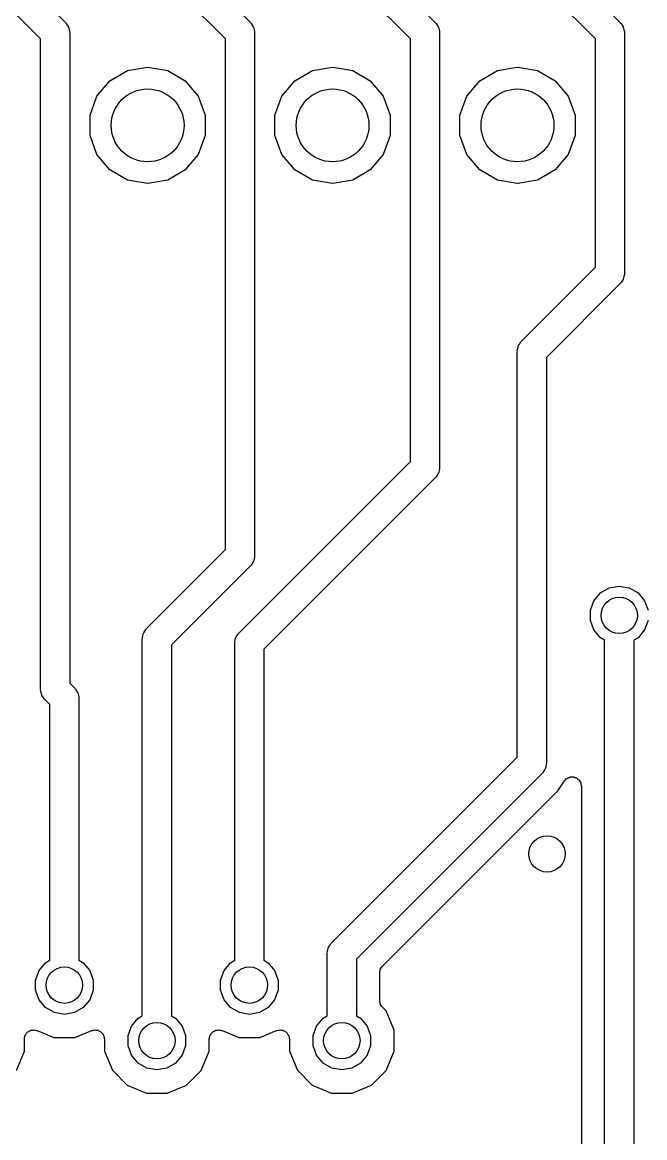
# Model space of a CAD drawing. Extents: x 25 to 125, y -125 to -25.
# Drawn here: x 83.88 to 92.42, y -56.32 to -41 of the extents above; entities that cross this region are included whole.
import ezdxf

# ---------------------------------------------------------------- set-up
doc = ezdxf.new("R2010")
doc.units = 0
doc.header["$MEASUREMENT"] = 0
doc.layers.add('BLACK', color=7, linetype='CONTINUOUS')

msp = doc.modelspace()

# ---------------------------------------------------------------- linework, layer by layer
at = {"layer": 'Black'}
for p, q in [((83.7479, -40.2851), (84.4694, -41.0066)), ((86.2879, -40.2851), (87.0094, -41.0066)), ((88.8279, -40.2851), (89.5494, -41.0066)), ((91.3679, -40.2851), (92.0894, -41.0066)), ((84.128, -41.2308), (83.4565, -40.5594)), ((86.668, -41.2308), (85.9965, -40.5594)), ((89.208, -41.2308), (88.5365, -40.5594)), ((91.748, -41.2308), (91.0765, -40.5594)), ((84.4694, -41.0066), (84.4745, -41.0138)), ((84.4745, -41.0138), (84.4812, -41.0194)), ((84.4812, -41.0194), (84.4943, -41.0421)), ((84.4943, -41.0421), (84.5093, -41.0635)), ((87.0094, -41.0066), (87.0145, -41.0138)), ((87.0145, -41.0138), (87.0212, -41.0194)), ((87.0212, -41.0194), (87.0343, -41.0421)), ((87.0343, -41.0421), (87.0493, -41.0635)), ((89.5494, -41.0066), (89.5545, -41.0138)), ((89.5545, -41.0138), (89.5612, -41.0194)), ((89.5612, -41.0194), (89.5743, -41.0421)), ((89.5743, -41.0421), (89.5893, -41.0635)), ((92.0894, -41.0066), (92.0945, -41.0138)), ((92.0945, -41.0138), (92.1012, -41.0194)), ((92.1012, -41.0194), (92.1143, -41.0421)), ((92.1143, -41.0421), (92.1293, -41.0635)), ((84.5093, -41.0635), (84.5115, -41.072)), ((84.5115, -41.072), (84.5159, -41.0796)), ((84.5159, -41.0796), (84.5205, -41.1053)), ((84.5205, -41.1053), (84.5272, -41.1306)), ((84.5272, -41.1306), (84.5265, -41.1393)), ((84.5265, -41.1393), (84.528, -41.148)), ((84.528, -41.148), (84.528, -50.0822)), ((87.0493, -41.0635), (87.0515, -41.072)), ((87.0515, -41.072), (87.0559, -41.0796)), ((87.0559, -41.0796), (87.0605, -41.1053)), ((87.0605, -41.1053), (87.0672, -41.1306)), ((87.0672, -41.1306), (87.0665, -41.1393)), ((87.0665, -41.1393), (87.068, -41.148)), ((87.068, -41.148), (87.068, -48.3293)), ((89.5893, -41.0635), (89.5915, -41.072)), ((89.5915, -41.072), (89.5959, -41.0796)), ((89.5959, -41.0796), (89.6005, -41.1053)), ((89.6005, -41.1053), (89.6072, -41.1306)), ((89.6072, -41.1306), (89.6065, -41.1393)), ((89.6065, -41.1393), (89.608, -41.148)), ((89.608, -41.148), (89.608, -47.117)), ((92.1293, -41.0635), (92.1315, -41.072)), ((92.1315, -41.072), (92.1359, -41.0796)), ((92.1359, -41.0796), (92.1405, -41.1053)), ((92.1405, -41.1053), (92.1472, -41.1306)), ((92.1472, -41.1306), (92.1465, -41.1393)), ((92.1465, -41.1393), (92.148, -41.148)), ((92.148, -41.148), (92.148, -44.45)), ((84.128, -50.165), (84.128, -41.2308)), ((86.668, -48.2465), (86.668, -41.2308)), ((89.208, -47.0342), (89.208, -41.2308)), ((91.748, -44.3672), (91.748, -41.2308)), ((85.0807, -41.8052), (85.3213, -41.6662)), ((85.3213, -41.6662), (85.5949, -41.618)), ((85.5949, -41.618), (85.6011, -41.618)), ((85.6011, -41.618), (85.8747, -41.6662)), ((85.8747, -41.6662), (86.1153, -41.8052)), ((87.6207, -41.8052), (87.8613, -41.6662)), ((87.8613, -41.6662), (88.1349, -41.618)), ((88.1349, -41.618), (88.1411, -41.618)), ((88.1411, -41.618), (88.4147, -41.6662)), ((88.4147, -41.6662), (88.6553, -41.8052)), ((90.1607, -41.8052), (90.4013, -41.6662)), ((90.4013, -41.6662), (90.6749, -41.618)), ((90.6749, -41.618), (90.6811, -41.618)), ((90.6811, -41.618), (90.9547, -41.6662)), ((90.9547, -41.6662), (91.1953, -41.8052)), ((84.9021, -42.018), (85.0807, -41.8052)), ((86.1153, -41.8052), (86.2939, -42.018)), ((87.4421, -42.018), (87.6207, -41.8052)), ((88.6553, -41.8052), (88.8339, -42.018)), ((89.9821, -42.018), (90.1607, -41.8052)), ((91.1953, -41.8052), (91.3739, -42.018)), ((84.8071, -42.2791), (84.9021, -42.018)), ((86.2939, -42.018), (86.3889, -42.2791)), ((87.3471, -42.2791), (87.4421, -42.018)), ((88.8339, -42.018), (88.9289, -42.2791)), ((89.8871, -42.2791), (89.9821, -42.018)), ((91.3739, -42.018), (91.4689, -42.2791)), ((84.8071, -42.5569), (84.8071, -42.2791)), ((86.3889, -42.2791), (86.3889, -42.5569)), ((87.3471, -42.5569), (87.3471, -42.2791)), ((88.9289, -42.2791), (88.9289, -42.5569)), ((89.8871, -42.5569), (89.8871, -42.2791)), ((91.4689, -42.2791), (91.4689, -42.5569)), ((84.9021, -42.818), (84.8071, -42.5569)), ((86.3889, -42.5569), (86.2939, -42.818)), ((87.4421, -42.818), (87.3471, -42.5569)), ((88.9289, -42.5569), (88.8339, -42.818)), ((89.9821, -42.818), (89.8871, -42.5569)), ((91.4689, -42.5569), (91.3739, -42.818)), ((85.0807, -43.0308), (84.9021, -42.818)), ((86.2939, -42.818), (86.1153, -43.0308)), ((87.6207, -43.0308), (87.4421, -42.818)), ((88.8339, -42.818), (88.6553, -43.0308)), ((90.1607, -43.0308), (89.9821, -42.818)), ((91.3739, -42.818), (91.1953, -43.0308)), ((85.3213, -43.1698), (85.0807, -43.0308)), ((86.1153, -43.0308), (85.8747, -43.1698)), ((87.8613, -43.1698), (87.6207, -43.0308)), ((88.6553, -43.0308), (88.4147, -43.1698)), ((90.4013, -43.1698), (90.1607, -43.0308)), ((91.1953, -43.0308), (90.9547, -43.1698)), ((85.5949, -43.218), (85.3213, -43.1698)), ((85.8747, -43.1698), (85.6011, -43.218)), ((88.1349, -43.218), (87.8613, -43.1698)), ((88.4147, -43.1698), (88.1411, -43.218)), ((90.6749, -43.218), (90.4013, -43.1698)), ((90.9547, -43.1698), (90.6811, -43.218)), ((85.6011, -43.218), (85.5949, -43.218)), ((88.1411, -43.218), (88.1349, -43.218)), ((90.6811, -43.218), (90.6749, -43.218)), ((90.7329, -45.3823), (91.748, -44.3672)), ((92.0945, -44.5842), (92.0894, -44.5914)), ((92.1012, -44.5786), (92.0945, -44.5842)), ((92.1143, -44.5559), (92.1012, -44.5786)), ((92.1293, -44.5345), (92.1143, -44.5559)), ((92.1315, -44.526), (92.1293, -44.5345)), ((92.1359, -44.5184), (92.1315, -44.526)), ((92.1405, -44.4927), (92.1359, -44.5184)), ((92.1472, -44.4674), (92.1405, -44.4927)), ((92.148, -44.45), (92.1465, -44.4587)), ((92.1465, -44.4587), (92.1472, -44.4674)), ((92.0894, -44.5914), (91.0743, -45.6065)), ((90.6751, -45.5063), (90.6818, -45.481)), ((90.6758, -45.515), (90.6751, -45.5063)), ((90.6818, -45.481), (90.6864, -45.4553)), ((90.6864, -45.4553), (90.6908, -45.4477)), ((90.6908, -45.4477), (90.6931, -45.4392)), ((90.6931, -45.4392), (90.708, -45.4178)), ((90.708, -45.4178), (90.7211, -45.3951)), ((90.7211, -45.3951), (90.7278, -45.3895)), ((90.7278, -45.3895), (90.7329, -45.3823)), ((90.6743, -45.5237), (90.6758, -45.515)), ((90.6743, -51.0982), (90.6743, -45.5237)), ((91.0743, -45.6065), (91.0743, -51.181)), ((86.8536, -49.3886), (89.208, -47.0342)), ((89.5959, -47.1854), (89.5915, -47.193)), ((89.6005, -47.1597), (89.5959, -47.1854)), ((89.6072, -47.1344), (89.6005, -47.1597)), ((89.608, -47.117), (89.6065, -47.1257)), ((89.6065, -47.1257), (89.6072, -47.1344)), ((89.5494, -47.2584), (87.195, -49.6128)), ((89.5545, -47.2512), (89.5494, -47.2584)), ((89.5612, -47.2456), (89.5545, -47.2512)), ((89.5743, -47.2229), (89.5612, -47.2456)), ((89.5893, -47.2015), (89.5743, -47.2229)), ((89.5915, -47.193), (89.5893, -47.2015)), ((85.5836, -49.3309), (86.668, -48.2465)), ((87.0493, -48.4138), (87.0343, -48.4352)), ((87.0515, -48.4053), (87.0493, -48.4138)), ((87.0559, -48.3977), (87.0515, -48.4053)), ((87.0605, -48.372), (87.0559, -48.3977)), ((87.0672, -48.3467), (87.0605, -48.372)), ((87.068, -48.3293), (87.0665, -48.338)), ((87.0665, -48.338), (87.0672, -48.3467)), ((87.0094, -48.4707), (85.925, -49.5552)), ((87.0145, -48.4635), (87.0094, -48.4707)), ((87.0212, -48.4579), (87.0145, -48.4635)), ((87.0343, -48.4352), (87.0212, -48.4579)), ((91.7273, -48.9482), (91.8169, -48.8414)), ((91.8169, -48.8414), (91.9377, -48.7717)), ((91.9377, -48.7717), (92.075, -48.7475)), ((92.075, -48.7475), (92.2123, -48.7717)), ((92.2123, -48.7717), (92.3331, -48.8414)), ((92.3331, -48.8414), (92.4227, -48.9482)), ((91.6796, -49.0793), (91.7273, -48.9482)), ((92.4227, -48.9482), (92.4704, -49.0793)), ((91.6796, -49.2187), (91.6796, -49.0793)), ((85.5785, -49.3381), (85.5836, -49.3309)), ((91.7273, -49.3498), (91.6796, -49.2187)), ((92.4704, -49.2187), (92.4227, -49.3498)), ((85.525, -49.4723), (85.5265, -49.4636)), ((85.525, -54.6499), (85.525, -49.4723)), ((85.5258, -49.4549), (85.5325, -49.4296)), ((85.5265, -49.4636), (85.5258, -49.4549)), ((85.5325, -49.4296), (85.5371, -49.4039)), ((85.5371, -49.4039), (85.5415, -49.3963)), ((85.5415, -49.3963), (85.5437, -49.3878)), ((85.5437, -49.3878), (85.5587, -49.3664)), ((85.5587, -49.3664), (85.5718, -49.3438)), ((85.5718, -49.3438), (85.5785, -49.3381)), ((86.7958, -49.5126), (86.8025, -49.4873)), ((86.8025, -49.4873), (86.8071, -49.4616)), ((86.8071, -49.4616), (86.8115, -49.454)), ((86.8115, -49.454), (86.8137, -49.4455)), ((86.8137, -49.4455), (86.8287, -49.4241)), ((86.8287, -49.4241), (86.8418, -49.4014)), ((86.8418, -49.4014), (86.8485, -49.3958)), ((86.8485, -49.3958), (86.8536, -49.3886)), ((91.8169, -49.4566), (91.7273, -49.3498)), ((91.875, -49.4901), (91.8169, -49.4566)), ((91.875, -69.6422), (91.875, -49.4901)), ((92.3331, -49.4566), (92.275, -49.4901)), ((92.275, -49.4901), (92.275, -69.725)), ((92.4227, -49.3498), (92.3331, -49.4566)), ((85.925, -49.5552), (85.925, -54.6499)), ((86.795, -49.53), (86.7965, -49.5213)), ((86.795, -53.8879), (86.795, -49.53)), ((86.7965, -49.5213), (86.7958, -49.5126)), ((87.195, -49.6128), (87.195, -53.8879)), ((84.528, -50.0822), (84.5964, -50.1506)), ((84.1295, -50.1737), (84.128, -50.165)), ((84.1288, -50.1824), (84.1295, -50.1737)), ((84.1355, -50.2077), (84.1288, -50.1824)), ((84.1401, -50.2334), (84.1355, -50.2077)), ((84.1445, -50.241), (84.1401, -50.2334)), ((84.1467, -50.2495), (84.1445, -50.241)), ((84.1617, -50.2709), (84.1467, -50.2495)), ((84.5964, -50.1506), (84.6015, -50.1578)), ((84.6015, -50.1578), (84.6082, -50.1634)), ((84.6082, -50.1634), (84.6213, -50.1861)), ((84.6213, -50.1861), (84.6363, -50.2075)), ((84.6363, -50.2075), (84.6385, -50.216)), ((84.6385, -50.216), (84.6429, -50.2236)), ((84.6429, -50.2236), (84.6475, -50.2493)), ((84.6475, -50.2493), (84.6542, -50.2746)), ((84.1748, -50.2936), (84.1617, -50.2709)), ((84.1815, -50.2992), (84.1748, -50.2936)), ((84.1866, -50.3064), (84.1815, -50.2992)), ((84.255, -50.3748), (84.1866, -50.3064)), ((84.255, -53.8879), (84.255, -50.3748)), ((84.6542, -50.2746), (84.6535, -50.2833)), ((84.6535, -50.2833), (84.655, -50.292)), ((84.655, -50.292), (84.655, -53.8879)), ((88.1236, -53.6489), (90.6743, -51.0982)), ((91.0157, -51.3224), (88.465, -53.8732)), ((91.0208, -51.3152), (91.0157, -51.3224)), ((91.0275, -51.3096), (91.0208, -51.3152)), ((91.0406, -51.2869), (91.0275, -51.3096)), ((91.0556, -51.2655), (91.0406, -51.2869)), ((91.0579, -51.257), (91.0556, -51.2655)), ((91.0623, -51.2494), (91.0579, -51.257)), ((91.0668, -51.2237), (91.0623, -51.2494)), ((91.0736, -51.1984), (91.0668, -51.2237)), ((91.0743, -51.181), (91.0728, -51.1897)), ((91.0728, -51.1897), (91.0736, -51.1984)), ((91.2332, -51.5575), (91.3224, -51.424)), ((91.3224, -51.424), (91.3272, -51.4189)), ((91.3272, -51.4189), (91.3307, -51.4129)), ((91.3307, -51.4129), (91.3424, -51.4031)), ((91.3424, -51.4031), (91.3529, -51.3921)), ((91.3529, -51.3921), (91.3592, -51.389)), ((91.3592, -51.389), (91.3645, -51.3846)), ((91.3645, -51.3846), (91.3788, -51.3794)), ((91.3788, -51.3794), (91.3925, -51.3726)), ((91.3925, -51.3726), (91.3994, -51.3719)), ((91.3994, -51.3719), (91.4059, -51.3695)), ((91.4059, -51.3695), (91.4212, -51.3695)), ((91.4212, -51.3695), (91.4363, -51.3678)), ((91.4363, -51.3678), (91.4431, -51.3695)), ((91.4431, -51.3695), (91.4501, -51.3695)), ((91.4501, -51.3695), (91.4644, -51.3747)), ((91.4644, -51.3747), (91.4791, -51.3783)), ((91.4791, -51.3783), (91.4849, -51.3822)), ((91.4849, -51.3822), (91.4915, -51.3846)), ((91.4915, -51.3846), (91.5032, -51.3943)), ((91.5032, -51.3943), (91.5158, -51.4028)), ((91.5158, -51.4028), (91.5199, -51.4084)), ((91.5199, -51.4084), (91.5253, -51.4129)), ((91.5253, -51.4129), (91.5329, -51.4261)), ((91.5329, -51.4261), (91.5419, -51.4384)), ((91.5419, -51.4384), (91.5439, -51.4451)), ((91.5439, -51.4451), (91.5473, -51.4511)), ((91.5473, -51.4511), (91.55, -51.4661)), ((91.55, -51.4661), (91.5542, -51.4807)), ((91.5542, -51.4807), (91.5538, -51.4877)), ((88.8222, -53.9685), (91.2332, -51.5575)), ((91.5538, -51.4877), (91.555, -51.4945)), ((91.555, -51.4945), (91.555, -69.457)), ((88.0658, -53.7729), (88.0725, -53.7476)), ((88.0665, -53.7817), (88.0658, -53.7729)), ((88.0725, -53.7476), (88.0771, -53.7219)), ((88.0771, -53.7219), (88.0815, -53.7143)), ((88.0815, -53.7143), (88.0837, -53.7058)), ((88.0837, -53.7058), (88.0987, -53.6844)), ((88.0987, -53.6844), (88.1118, -53.6618)), ((88.1118, -53.6618), (88.1185, -53.6561)), ((88.1185, -53.6561), (88.1236, -53.6489)), ((84.1073, -54.0282), (84.1969, -53.9214)), ((84.1969, -53.9214), (84.255, -53.8879)), ((84.655, -53.8879), (84.7131, -53.9214)), ((84.7131, -53.9214), (84.8027, -54.0282)), ((86.6473, -54.0282), (86.7369, -53.9214)), ((86.7369, -53.9214), (86.795, -53.8879)), ((87.195, -53.8879), (87.2531, -53.9214)), ((87.2531, -53.9214), (87.3427, -54.0282)), ((88.065, -53.7903), (88.0665, -53.7817)), ((88.065, -54.6499), (88.065, -53.7903)), ((88.465, -53.8732), (88.465, -54.6499)), ((84.0596, -54.1593), (84.1073, -54.0282)), ((84.8027, -54.0282), (84.8504, -54.1593)), ((86.5996, -54.1593), (86.6473, -54.0282)), ((87.3427, -54.0282), (87.3904, -54.1593)), ((88.785, -54.0583), (88.786, -54.0528)), ((88.785, -54.4402), (88.785, -54.0583)), ((88.7855, -54.0472), (88.7898, -54.0312)), ((88.786, -54.0528), (88.7855, -54.0472)), ((88.7898, -54.0312), (88.7927, -54.0149)), ((88.7927, -54.0149), (88.7954, -54.01)), ((88.7954, -54.01), (88.7969, -54.0046)), ((88.7969, -54.0046), (88.8064, -53.9911)), ((88.8064, -53.9911), (88.8147, -53.9767)), ((88.8147, -53.9767), (88.819, -53.9731)), ((88.819, -53.9731), (88.8222, -53.9685)), ((84.0596, -54.2987), (84.0596, -54.1593)), ((84.8504, -54.1593), (84.8504, -54.2987)), ((86.5996, -54.2987), (86.5996, -54.1593)), ((87.3904, -54.1593), (87.3904, -54.2987)), ((84.1073, -54.4298), (84.0596, -54.2987)), ((84.8504, -54.2987), (84.8027, -54.4298)), ((86.6473, -54.4298), (86.5996, -54.2987)), ((87.3904, -54.2987), (87.3427, -54.4298)), ((84.1969, -54.5366), (84.1073, -54.4298)), ((84.3177, -54.6063), (84.1969, -54.5366)), ((84.7131, -54.5366), (84.5923, -54.6063)), ((84.8027, -54.4298), (84.7131, -54.5366)), ((86.7369, -54.5366), (86.6473, -54.4298)), ((86.8577, -54.6063), (86.7369, -54.5366)), ((87.2531, -54.5366), (87.1323, -54.6063)), ((87.3427, -54.4298), (87.2531, -54.5366)), ((88.786, -54.4457), (88.785, -54.4402)), ((88.7855, -54.4512), (88.786, -54.4457)), ((88.7898, -54.4673), (88.7855, -54.4512)), ((88.7927, -54.4837), (88.7898, -54.4673)), ((88.7954, -54.4885), (88.7927, -54.4837)), ((88.7968, -54.4938), (88.7954, -54.4885)), ((88.8064, -54.5075), (88.7968, -54.4938)), ((88.8147, -54.5219), (88.8064, -54.5075)), ((88.8189, -54.5254), (88.8147, -54.5219)), ((88.8221, -54.53), (88.8189, -54.5254)), ((88.8757, -54.5837), (88.8221, -54.53)), ((84.455, -54.6305), (84.3177, -54.6063)), ((84.5923, -54.6063), (84.455, -54.6305)), ((85.3773, -54.7902), (85.4669, -54.6834)), ((85.4669, -54.6834), (85.525, -54.6499)), ((85.925, -54.6499), (85.9831, -54.6834)), ((85.9831, -54.6834), (86.0727, -54.7902)), ((86.995, -54.6305), (86.8577, -54.6063)), ((87.1323, -54.6063), (86.995, -54.6305)), ((87.9173, -54.7902), (88.0069, -54.6834)), ((88.0069, -54.6834), (88.065, -54.6499)), ((88.465, -54.6499), (88.5231, -54.6834)), ((88.5231, -54.6834), (88.6127, -54.7902)), ((88.9851, -54.8484), (88.8757, -54.5837)), ((83.9816, -54.8557), (83.9939, -54.8493)), ((83.9939, -54.8493), (84.0022, -54.8482)), ((84.0022, -54.8482), (84.0101, -54.8454)), ((84.0101, -54.8454), (84.0239, -54.8454)), ((84.0239, -54.8454), (84.0377, -54.8436)), ((84.0377, -54.8436), (84.0458, -54.8454)), ((84.0458, -54.8454), (84.0542, -54.8454)), ((84.0542, -54.8454), (84.0672, -54.8502)), ((84.0672, -54.8502), (84.0807, -54.8532)), ((84.0807, -54.8532), (84.3112, -54.9489)), ((84.5976, -54.9491), (84.8295, -54.8533)), ((84.8295, -54.8533), (84.843, -54.8503)), ((84.843, -54.8503), (84.8561, -54.8456)), ((84.8561, -54.8456), (84.8644, -54.8456)), ((84.8644, -54.8456), (84.8726, -54.8438)), ((84.8726, -54.8438), (84.8863, -54.8456)), ((84.8863, -54.8456), (84.9002, -54.8456)), ((84.9002, -54.8456), (84.908, -54.8485)), ((84.908, -54.8485), (84.9163, -54.8496)), ((84.9163, -54.8496), (84.9286, -54.856)), ((85.3296, -54.9213), (85.3773, -54.7902)), ((86.0727, -54.7902), (86.1204, -54.9213)), ((86.5216, -54.8557), (86.5339, -54.8493)), ((86.5339, -54.8493), (86.5422, -54.8482)), ((86.5422, -54.8482), (86.5501, -54.8454)), ((86.5501, -54.8454), (86.5639, -54.8454)), ((86.5639, -54.8454), (86.5777, -54.8436)), ((86.5777, -54.8436), (86.5858, -54.8454)), ((86.5858, -54.8454), (86.5942, -54.8454)), ((86.5942, -54.8454), (86.6072, -54.8502)), ((86.6072, -54.8502), (86.6207, -54.8532)), ((86.6207, -54.8532), (86.8512, -54.9489)), ((87.1376, -54.9491), (87.3695, -54.8533)), ((87.3695, -54.8533), (87.383, -54.8503)), ((87.383, -54.8503), (87.3961, -54.8456)), ((87.3961, -54.8456), (87.4044, -54.8456)), ((87.4044, -54.8456), (87.4126, -54.8438)), ((87.4126, -54.8438), (87.4263, -54.8456)), ((87.4263, -54.8456), (87.4402, -54.8456)), ((87.4402, -54.8456), (87.448, -54.8485)), ((87.448, -54.8485), (87.4563, -54.8496)), ((87.4563, -54.8496), (87.4686, -54.856)), ((87.8696, -54.9213), (87.9173, -54.7902)), ((88.6127, -54.7902), (88.6604, -54.9213)), ((88.9849, -55.1348), (88.9851, -54.8484)), ((83.9049, -55.1348), (83.905, -54.9704)), ((83.905, -54.9704), (83.9074, -54.9567)), ((83.9074, -54.9567), (83.9081, -54.9429)), ((83.9081, -54.9429), (83.9113, -54.9352)), ((83.9113, -54.9352), (83.9127, -54.9269)), ((83.9127, -54.9269), (83.9197, -54.9149)), ((83.9197, -54.9149), (83.925, -54.9021)), ((83.925, -54.9021), (83.9306, -54.896)), ((83.9306, -54.896), (83.9348, -54.8888)), ((83.9348, -54.8888), (83.9454, -54.8799)), ((83.9454, -54.8799), (83.9548, -54.8697)), ((83.9548, -54.8697), (83.9622, -54.8658)), ((83.9622, -54.8658), (83.9686, -54.8604)), ((83.9686, -54.8604), (83.9816, -54.8557)), ((84.3112, -54.9489), (84.5976, -54.9491)), ((84.9286, -54.856), (84.9416, -54.8607)), ((84.9416, -54.8607), (84.948, -54.8661)), ((84.948, -54.8661), (84.9554, -54.87)), ((84.9554, -54.87), (84.9648, -54.8802)), ((84.9648, -54.8802), (84.9754, -54.8891)), ((84.9754, -54.8891), (84.9795, -54.8964)), ((84.9795, -54.8964), (84.9852, -54.9025)), ((84.9852, -54.9025), (84.9905, -54.9153)), ((84.9905, -54.9153), (84.9974, -54.9273)), ((84.9974, -54.9273), (84.9988, -54.9356)), ((84.9988, -54.9356), (85.002, -54.9433)), ((85.002, -54.9433), (85.0026, -54.9571)), ((85.0026, -54.9571), (85.005, -54.9708)), ((85.005, -54.9708), (85.0049, -55.1336)), ((85.3296, -55.0607), (85.3296, -54.9213)), ((86.1204, -54.9213), (86.1204, -55.0607)), ((86.4449, -55.1348), (86.445, -54.9704)), ((86.445, -54.9704), (86.4474, -54.9567)), ((86.4474, -54.9567), (86.4481, -54.9429)), ((86.4481, -54.9429), (86.4513, -54.9352)), ((86.4513, -54.9352), (86.4527, -54.9269)), ((86.4527, -54.9269), (86.4597, -54.915)), ((86.4597, -54.915), (86.465, -54.9022)), ((86.465, -54.9022), (86.4706, -54.896)), ((86.4706, -54.896), (86.4748, -54.8888)), ((86.4748, -54.8888), (86.4854, -54.8799)), ((86.4854, -54.8799), (86.4948, -54.8697)), ((86.4948, -54.8697), (86.5022, -54.8658)), ((86.5022, -54.8658), (86.5086, -54.8604)), ((86.5086, -54.8604), (86.5216, -54.8557)), ((86.8512, -54.9489), (87.1376, -54.9491)), ((87.4686, -54.856), (87.4816, -54.8607)), ((87.4816, -54.8607), (87.488, -54.8661)), ((87.488, -54.8661), (87.4954, -54.87)), ((87.4954, -54.87), (87.5048, -54.8802)), ((87.5048, -54.8802), (87.5154, -54.8891)), ((87.5154, -54.8891), (87.5195, -54.8964)), ((87.5195, -54.8964), (87.5252, -54.9025)), ((87.5252, -54.9025), (87.5305, -54.9153)), ((87.5305, -54.9153), (87.5374, -54.9273)), ((87.5374, -54.9273), (87.5388, -54.9356)), ((87.5388, -54.9356), (87.542, -54.9433)), ((87.542, -54.9433), (87.5426, -54.9571)), ((87.5426, -54.9571), (87.545, -54.9708)), ((87.545, -54.9708), (87.5449, -55.1336)), ((87.8696, -55.0607), (87.8696, -54.9213)), ((88.6604, -54.9213), (88.6604, -55.0607)), ((83.795, -55.3994), (83.9049, -55.1348)), ((85.0049, -55.1336), (85.1143, -55.3983)), ((85.3773, -55.1918), (85.3296, -55.0607)), ((86.1204, -55.0607), (86.0727, -55.1918)), ((86.335, -55.3994), (86.4449, -55.1348)), ((87.5449, -55.1336), (87.6543, -55.3983)), ((87.9173, -55.1918), (87.8696, -55.0607)), ((88.6604, -55.0607), (88.6127, -55.1918)), ((88.875, -55.3994), (88.9849, -55.1348)), ((85.4669, -55.2986), (85.3773, -55.1918)), ((85.5877, -55.3683), (85.4669, -55.2986)), ((85.9831, -55.2986), (85.8623, -55.3683)), ((86.0727, -55.1918), (85.9831, -55.2986)), ((88.0069, -55.2986), (87.9173, -55.1918)), ((88.1277, -55.3683), (88.0069, -55.2986)), ((88.5231, -55.2986), (88.4023, -55.3683)), ((88.6127, -55.1918), (88.5231, -55.2986)), ((85.1143, -55.3983), (85.3166, -55.601)), ((85.725, -55.3925), (85.5877, -55.3683)), ((85.8623, -55.3683), (85.725, -55.3925)), ((86.1323, -55.6017), (86.335, -55.3994)), ((87.6543, -55.3983), (87.8566, -55.601)), ((88.265, -55.3925), (88.1277, -55.3683)), ((88.4023, -55.3683), (88.265, -55.3925)), ((88.6723, -55.6017), (88.875, -55.3994)), ((85.3166, -55.601), (85.5812, -55.7109)), ((85.8676, -55.7111), (86.1323, -55.6017)), ((87.8566, -55.601), (88.1212, -55.7109)), ((88.4076, -55.7111), (88.6723, -55.6017)), ((85.5812, -55.7109), (85.8676, -55.7111)), ((88.1212, -55.7109), (88.4076, -55.7111))]:
    msp.add_line(p, q, dxfattribs=at)
for centre, radius in [((85.598, -42.418), 0.5), ((85.598, -42.418), 0.5), ((88.138, -42.418), 0.5), ((88.138, -42.418), 0.5), ((90.678, -42.418), 0.5), ((90.678, -42.418), 0.5), ((92.075, -49.149), 0.25), ((91.0844, -52.4256), 0.25), ((84.455, -54.229), 0.25), ((86.995, -54.229), 0.25), ((85.725, -54.991), 0.25), ((88.265, -54.991), 0.25)]:
    msp.add_circle(centre, radius, dxfattribs=at)

doc.saveas('drawing.dxf')
